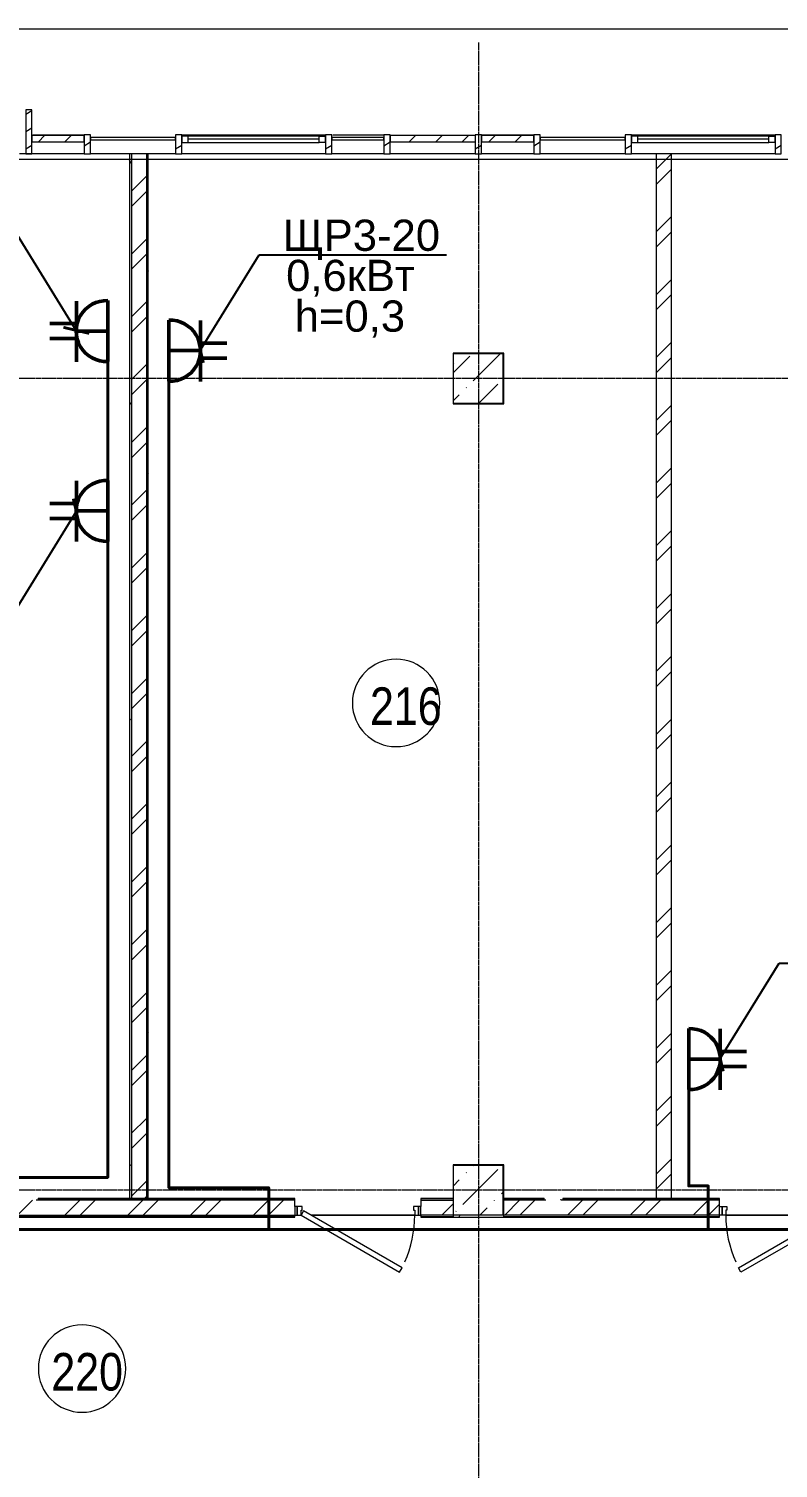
# Model space of a CAD drawing. Header units: metres. Extents: x 3659 to 143627, y -64119 to 51337.
# Drawn here: x 80463 to 86463, y -49511 to -37986 of the extents above; entities that cross this region are included whole.
import ezdxf

# ---------------------------------------------------------------- set-up
doc = ezdxf.new("R2010")
doc.units = ezdxf.units.M
doc.linetypes.add('ADSK_Линия сетки', pattern=[21, 12, -3, 3, -3])
for name, color, linetype, lineweight in [('A-AREA-IDEN', 7, 'Continuous', 9), ('A-DETL-MBND', 7, 'Continuous', 5), ('A-DOOR', 7, 'Continuous', 5), ('A-DOOR-FRAM', 7, 'Continuous', 13), ('A-FLOR', 7, 'Continuous', 5), ('A-GLAZ', 7, 'Continuous', 5), ('A-GLAZ-CURT', 7, 'Continuous', 5), ('A-GLAZ-CWMG', 7, 'Continuous', 5), ('A-WALL', 7, 'Continuous', 5), ('A-WALL-PATT', 7, 'Continuous', 18), ('S-COLS', 7, 'Continuous', 5), ('S-GRID', 7, 'Continuous', 9), ('Эл-свет раб.', 5, 'Continuous', 50), ('ЭЛ.сети', 5, 'Continuous', 100), ('ЭОМ', 7, 'Continuous', 40)]:
    doc.layers.add(name, color=color, linetype=linetype, lineweight=lineweight)
doc.styles.add('GOST Common_I_1', font='ARIALN.TTF', dxfattribs={"height": 300})
doc.styles.add('STYLE1', font='arial.ttf', dxfattribs={"height": 250})
doc.styles.add('ГОСТ 2.304', font='CS_Gost2304.shx', dxfattribs={"width": 0.85})
doc.dimstyles.new('СПДС', dxfattribs={"dimscale": 100, "dimtxt": 2.5, "dimasz": 2.5, "dimexe": 1.25, "dimexo": 0.625, "dimtad": 1, "dimdec": 0, "dimrnd": 0.001, "dimtxsty": 'ГОСТ 2.304', "dimblk": 'OBLIQUE', "dimcen": 2.5, "dimdle": 2, "dimadec": 0, "dimazin": 2, "dimtfac": 0.75, "dimtdec": 0, "dimtmove": 1, "dimatfit": 3, "dimfxl": 1, "dimtolj": 1, "dimarcsym": 1})
pattern_1 = [(45, (0, 0), (84.19025, 308.69666), [396.875, -79.375, 3.353, -76.022])]
pattern_2 = [(45, (0, 0), (-251.4472, 251.4472), []), (45, (0, 381), (-251.4472, 251.4472), [])]
pattern_3 = [(45, (881.97, 0), (-251.4472, 251.4472), []), (45, (881.97, 381), (-251.4472, 251.4472), [])]
pattern_4 = [(0, (0, 0), (812.8, 203.2), [33.528, -576.072, 33.528, -576.072, -3251.2]), (0, (0, 0), (812.8, 203.2), [-1219.2, 33.528, -1185.672, 33.528, -576.072, -1422.4]), (0, (0, 0), (812.8, 203.2), [-3048, 33.528, -372.872, 33.528, -982.472]), (120, (304.8, 101.6), (-582.37636, 602.30545), [33.528, -576.072, 33.528, -576.072, -3251.2]), (120, (304.8, 101.6), (-582.37636, 602.30545), [-1219.2, 33.528, -1185.672, 33.528, -576.072, -1422.4]), (120, (304.8, 101.6), (-582.37636, 602.30545), [-3048, 33.528, -372.872, 33.528, -982.472]), (240, (406.4, 508), (-230.42364, -805.50545), [33.528, -576.072, 33.528, -576.072, -3251.2]), (240, (406.4, 508), (-230.42364, -805.50545), [-1219.2, 33.528, -1185.672, 33.528, -576.072, -1422.4]), (240, (406.4, 508), (-230.42364, -805.50545), [-3048, 33.528, -372.872, 33.528, -982.472])]
pattern_5 = [(0, (881.97, 0), (812.8, 203.2), [33.528, -576.072, 33.528, -576.072, -3251.2]), (0, (881.97, 0), (812.8, 203.2), [-1219.2, 33.528, -1185.672, 33.528, -576.072, -1422.4]), (0, (881.97, 0), (812.8, 203.2), [-3048, 33.528, -372.872, 33.528, -982.472]), (120, (1186.77, 101.6), (-582.37636, 602.30545), [33.528, -576.072, 33.528, -576.072, -3251.2]), (120, (1186.77, 101.6), (-582.37636, 602.30545), [-1219.2, 33.528, -1185.672, 33.528, -576.072, -1422.4]), (120, (1186.77, 101.6), (-582.37636, 602.30545), [-3048, 33.528, -372.872, 33.528, -982.472]), (240, (1288.37, 508), (-230.42364, -805.50545), [33.528, -576.072, 33.528, -576.072, -3251.2]), (240, (1288.37, 508), (-230.42364, -805.50545), [-1219.2, 33.528, -1185.672, 33.528, -576.072, -1422.4]), (240, (1288.37, 508), (-230.42364, -805.50545), [-3048, 33.528, -372.872, 33.528, -982.472])]
pattern_6 = [(45, (0, 0), (-106.06602, 106.06602), [])]
pattern_7 = [(30, (0, 0), (-60, 103.92305), [])]

# ---------------------------------------------------------------- blocks, each defined once
blk = doc.blocks.new('КДП АПК - КР_rvt-1-2 этаж')
at = {"layer": 'S-COLS', "lineweight": 20}
h = blk.add_hatch(dxfattribs=at)
h.set_pattern_fill('FP_137', color=256, style=0, pattern_type=2)
h.set_pattern_definition(pattern_1)
h.paths.add_polyline_path([(83863, -40346), (84263, -40346), (84263, -39946), (83863, -39946)], flags=0)
h = blk.add_hatch(dxfattribs=at)
h.set_pattern_fill('FP_137', color=256, style=0, pattern_type=2)
h.set_pattern_definition(pattern_1)
h.paths.add_polyline_path([(83863, -46846), (84263, -46846), (84263, -46446), (83863, -46446)], flags=0)
at = {"layer": 'A-FLOR', "lineweight": 20}
blk.add_line((87496, -38396), (67912, -38396), dxfattribs=at)
at = {"layer": 'S-COLS', "lineweight": 20}
for p, q in [((84263, -39946), (83863, -39946)), ((83863, -39946), (83863, -40346)), ((84263, -40346), (84263, -39946)), ((83863, -40346), (84263, -40346)), ((84263, -46446), (83863, -46446)), ((83863, -46446), (83863, -46846)), ((84263, -46846), (84263, -46446)), ((83863, -46846), (84263, -46846))]:
    blk.add_line(p, q, dxfattribs=at)
blk = doc.blocks.new('AC_Дверь_Однопольная_ДеревяннаяВнутренняя_ГОСТ6629-88 - ДГ 21-10-1263266-2 этаж')
at = {"layer": 'A-DOOR', "lineweight": 13}
for p, q in [((-455, 60), (333, 515)), ((353, 480), (-435, 25)), ((333, 515), (353, 480)), ((-435, 25), (-455, 60))]:
    blk.add_line(p, q, dxfattribs=at)
at = {"layer": 'A-DOOR', "lineweight": 18}
for p, q in [((-505, 60), (-485, 60)), ((-505, -10), (-505, 60)), ((-485, 60), (-485, -10)), ((485, 60), (505, 60)), ((485, -10), (485, 60)), ((505, 60), (505, -10)), ((-485, -10), (-505, -10)), ((505, -10), (485, -10))]:
    blk.add_line(p, q, dxfattribs=at)
at = {"layer": 'A-DOOR'}
blk.add_arc((-455, 60), 910, 0, 24.2635, dxfattribs=at)
at = {"layer": 'A-DOOR-FRAM'}
for p, q in [((-485, 60), (-455, 60)), ((-485, -10), (-485, 60)), ((-455, 60), (-455, 20)), ((-455, 20), (-445, 20)), ((-445, 20), (-445, -10)), ((445, 20), (455, 20)), ((445, -10), (445, 20)), ((455, 60), (485, 60)), ((455, 20), (455, 60)), ((485, 60), (485, -10)), ((-445, -10), (-485, -10)), ((485, -10), (445, -10))]:
    blk.add_line(p, q, dxfattribs=at)
blk = doc.blocks.new('AC_Дверь_Однопольная_ДеревяннаяВнутренняя_ГОСТ6629-88 - ДГ 21-10Л-1292866-2 этаж')
at = {"layer": 'A-DOOR', "lineweight": 13}
for p, q in [((-333, 515), (-353, 480)), ((-353, 480), (435, 25)), ((455, 60), (-333, 515)), ((435, 25), (455, 60))]:
    blk.add_line(p, q, dxfattribs=at)
at = {"layer": 'A-DOOR', "lineweight": 18}
for p, q in [((-485, 60), (-505, 60)), ((-505, 60), (-505, -10)), ((-485, -10), (-485, 60)), ((505, 60), (485, 60)), ((485, 60), (485, -10)), ((505, -10), (505, 60)), ((-505, -10), (-485, -10)), ((485, -10), (505, -10))]:
    blk.add_line(p, q, dxfattribs=at)
at = {"layer": 'A-DOOR'}
blk.add_arc((455, 60), 910, 155.7365, 180, dxfattribs=at)
at = {"layer": 'A-DOOR-FRAM'}
for p, q in [((-455, 60), (-485, 60)), ((-485, 60), (-485, -10)), ((-455, 20), (-455, 60)), ((-445, 20), (-455, 20)), ((-445, -10), (-445, 20)), ((455, 20), (445, 20)), ((445, 20), (445, -10)), ((485, 60), (455, 60)), ((455, 60), (455, 20)), ((485, -10), (485, 60)), ((-485, -10), (-445, -10)), ((445, -10), (485, -10))]:
    blk.add_line(p, q, dxfattribs=at)
blk = doc.blocks.new('Системная панель - С остеклением-1637036-2 этаж')
at = {"layer": 'A-GLAZ-CURT', "lineweight": 13}
for p, q in [((72038, -38856), (71357, -38856)), ((71357, -38856), (71357, -38876)), ((71357, -38876), (72038, -38876)), ((72038, -38876), (72038, -38856))]:
    blk.add_line(p, q, dxfattribs=at)
blk = doc.blocks.new('Системная панель - Сплошная-1637073-2 этаж')
at = {"layer": 'A-GLAZ-CURT'}
h = blk.add_hatch(dxfattribs=at)
h.set_pattern_fill('FP_30', color=256, style=0, pattern_type=2)
h.set_pattern_definition(pattern_6)
h.paths.add_polyline_path([(83357, -38891), (84038, -38891), (84038, -38841), (83357, -38841)], flags=0)
at = {"layer": 'A-GLAZ-CURT', "lineweight": 13}
for p, q in [((84038, -38841), (83357, -38841)), ((83357, -38841), (83357, -38891)), ((84038, -38891), (84038, -38841)), ((83357, -38891), (84038, -38891))]:
    blk.add_line(p, q, dxfattribs=at)
blk = doc.blocks.new('M_Тент витража777 - M_Тент витража одинарное справо-2658546-2 этаж')
at = {"layer": 'A-GLAZ', "lineweight": 13}
for p, q in [((-575, -20), (-575, 30)), ((-575, 30), (-525, 30)), ((-575, 30), (-575, -20)), ((-525, 30), (-525, -20)), ((-525, 4.6), (525, 4.6)), ((525, 30), (525, -20)), ((575, 30), (525, 30)), ((575, -20), (575, 30)), ((575, -20), (575, 30)), ((-525, -20), (-575, -20)), ((525, -20), (575, -20))]:
    blk.add_line(p, q, dxfattribs=at)
at = {"layer": 'A-GLAZ'}
for p, q in [((525, 30), (-525, 30)), ((-525, -20), (525, -20))]:
    blk.add_line(p, q, dxfattribs=at)
blk = doc.blocks.new('Прямоугольный импост - 50 x 450мм-V102-2 этаж')
at = {"layer": 'A-GLAZ-CWMG'}
h = blk.add_hatch(dxfattribs=at)
h.set_pattern_fill('FP_123', color=256, style=0, pattern_type=2)
h.set_pattern_definition([(150, (80462.65, 38865.64), (-60, -103.92305), [])])
h.paths.add_polyline_path([(25, -120), (-25, -120), (-25, 230), (25, 230)], flags=0)
at = {"layer": 'A-GLAZ-CWMG', "lineweight": 18}
for p, q in [((-25, 230), (25, 230)), ((-25, -120), (-25, 230)), ((25, 230), (25, -120)), ((25, -120), (-25, -120))]:
    blk.add_line(p, q, dxfattribs=at)
blk = doc.blocks.new('Прямоугольный импост - 50 x 150мм-V103-2 этаж')
at = {"layer": 'A-GLAZ-CWMG'}
h = blk.add_hatch(dxfattribs=at)
h.set_pattern_fill('FP_124', color=256, style=0, pattern_type=2)
h.set_pattern_definition([(150, (81662.65, 38865.64), (-60, -103.92305), [])])
h.paths.add_polyline_path([(25, -120), (-25, -120), (-25, 30), (25, 30)], flags=0)
at = {"layer": 'A-GLAZ-CWMG', "lineweight": 18}
for p, q in [((-25, 30), (25, 30)), ((-25, -120), (-25, 30)), ((25, 30), (25, -120)), ((25, -120), (-25, -120))]:
    blk.add_line(p, q, dxfattribs=at)
blk = doc.blocks.new('Прямоугольный импост - 50 x 150мм-V104-2 этаж')
at = {"layer": 'A-GLAZ-CWMG'}
h = blk.add_hatch(dxfattribs=at)
h.set_pattern_fill('FP_125', color=256, style=0, pattern_type=2)
h.set_pattern_definition([(150, (82862.65, 38865.64), (-60, -103.92305), [])])
h.paths.add_polyline_path([(25, -120), (-25, -120), (-25, 30), (25, 30)], flags=0)
at = {"layer": 'A-GLAZ-CWMG', "lineweight": 18}
for p, q in [((-25, 30), (25, 30)), ((-25, -120), (-25, 30)), ((25, 30), (25, -120)), ((25, -120), (-25, -120))]:
    blk.add_line(p, q, dxfattribs=at)
blk = doc.blocks.new('Прямоугольный импост - 50 x 150мм-V105-2 этаж')
at = {"layer": 'A-GLAZ-CWMG'}
h = blk.add_hatch(dxfattribs=at)
h.set_pattern_fill('FP_126', color=256, style=0, pattern_type=2)
h.set_pattern_definition([(150, (84062.65, 38865.64), (-60, -103.92305), [])])
h.paths.add_polyline_path([(25, -120), (-25, -120), (-25, 30), (25, 30)], flags=0)
at = {"layer": 'A-GLAZ-CWMG', "lineweight": 18}
for p, q in [((-25, 30), (25, 30)), ((-25, -120), (-25, 30)), ((25, 30), (25, -120)), ((25, -120), (-25, -120))]:
    blk.add_line(p, q, dxfattribs=at)
blk = doc.blocks.new('Прямоугольный импост - 50 x 150мм-V106-2 этаж')
at = {"layer": 'A-GLAZ-CWMG'}
h = blk.add_hatch(dxfattribs=at)
h.set_pattern_fill('FP_127', color=256, style=0, pattern_type=2)
h.set_pattern_definition([(150, (85262.65, 38865.64), (-60, -103.92305), [])])
h.paths.add_polyline_path([(25, -120), (-25, -120), (-25, 30), (25, 30)], flags=0)
at = {"layer": 'A-GLAZ-CWMG', "lineweight": 18}
for p, q in [((-25, 30), (25, 30)), ((-25, -120), (-25, 30)), ((25, 30), (25, -120)), ((25, -120), (-25, -120))]:
    blk.add_line(p, q, dxfattribs=at)
blk = doc.blocks.new('Прямоугольный импост - 50 x 150мм-V107-2 этаж')
at = {"layer": 'A-GLAZ-CWMG'}
h = blk.add_hatch(dxfattribs=at)
h.set_pattern_fill('FP_128', color=256, style=0, pattern_type=2)
h.set_pattern_definition([(150, (86462.65, 38865.64), (-60, -103.92305), [])])
h.paths.add_polyline_path([(25, -120), (-25, -120), (-25, 30), (25, 30)], flags=0)
at = {"layer": 'A-GLAZ-CWMG', "lineweight": 18}
for p, q in [((-25, 30), (25, 30)), ((-25, -120), (-25, 30)), ((25, 30), (25, -120)), ((25, -120), (-25, -120))]:
    blk.add_line(p, q, dxfattribs=at)
blk = doc.blocks.new('Прямоугольный импост - 50 x 150мм-V108-2 этаж')
at = {"layer": 'A-DETL-MBND'}
for p, q in [((74488, -38836), (75638, -38836)), ((75638, -38986), (74488, -38986))]:
    blk.add_line(p, q, dxfattribs=at)
blk = doc.blocks.new('Системная панель - Сплошная-V122-2 этаж')
at = {"layer": 'A-GLAZ-CURT'}
h = blk.add_hatch(dxfattribs=at)
h.set_pattern_fill('FP_30', color=256, style=0, pattern_type=2)
h.set_pattern_definition(pattern_6)
h.paths.add_polyline_path([(80905, -38891), (80905, -38841), (80488, -38841), (80488, -38891)], flags=0)
at = {"layer": 'A-GLAZ-CURT', "lineweight": 13}
for p, q in [((80905, -38841), (80488, -38841)), ((80488, -38841), (80488, -38891)), ((80905, -38891), (80905, -38841)), ((80488, -38891), (80905, -38891))]:
    blk.add_line(p, q, dxfattribs=at)
blk = doc.blocks.new('Системная панель - С остеклением-1637074-2 этаж')
at = {"layer": 'A-GLAZ-CURT', "lineweight": 13}
for p, q in [((71305, -38856), (70888, -38856)), ((70888, -38856), (70888, -38876)), ((70888, -38876), (71305, -38876)), ((71305, -38876), (71305, -38856))]:
    blk.add_line(p, q, dxfattribs=at)
blk = doc.blocks.new('Системная панель - Сплошная-V123-2 этаж')
at = {"layer": 'A-GLAZ-CURT'}
h = blk.add_hatch(dxfattribs=at)
h.set_pattern_fill('FP_27', color=256, style=0, pattern_type=2)
h.set_pattern_definition(pattern_6)
h.paths.add_polyline_path([(84088, -38891), (84505, -38891), (84505, -38841), (84088, -38841)], flags=0)
at = {"layer": 'A-GLAZ-CURT', "lineweight": 13}
for p, q in [((84505, -38841), (84088, -38841)), ((84088, -38841), (84088, -38891)), ((84505, -38891), (84505, -38841)), ((84088, -38891), (84505, -38891))]:
    blk.add_line(p, q, dxfattribs=at)
blk = doc.blocks.new('двойная розетка штепсельная с заземляющим контактом скрытой установки IP20')
at = {"layer": 'Эл-свет раб.', "ltscale": 0.3}
for p, q in [((242831, -163233), (242831, -163444)), ((242951, -163233), (242951, -163444)), ((243132, -163444), (242645, -163444)), ((242891, -163696), (242891, -163444)), ((243135, -163696), (242647, -163696))]:
    blk.add_line(p, q, dxfattribs=at)
at = {"layer": 'Эл-свет раб.', "ltscale": 0.3, "extrusion": (0, 0, -1)}
blk.add_ellipse((242891, -163688), major_axis=(-173, 173), ratio=1, start_param=5.464002, end_param=8.673165, dxfattribs=at)
blk = doc.blocks.new('_Oblique')
at = {"color": 0, "linetype": 'ByBlock', "lineweight": -2}
blk.add_line((-0.5, -0.5), (0.5, 0.5), dxfattribs=at)
blk = doc.blocks.new('ПСС_Марка_помещения - Имя_2_5мм-224473-2 этаж')
at = {"layer": 'A-AREA-IDEN'}
for start, end in [(360, 180), (180, 360)]:
    blk.add_arc((-0.07, 0.04), 3.5, start, end, dxfattribs=at)

msp = doc.modelspace()

# ---------------------------------------------------------------- hatches: boundary and pattern name
at = {"layer": 'A-GLAZ-CWMG'}
h = msp.add_hatch(dxfattribs=at)
h.set_pattern_fill('FP_31', color=256, style=0, pattern_type=2)
h.set_pattern_definition(pattern_7)
h.paths.add_polyline_path([(80905.017, -38985.6677), (80957.1109, -38985.6677), (80957.1109, -38835.6677), (80905.017, -38835.6677)], flags=0)
h = msp.add_hatch(dxfattribs=at)
h.set_pattern_fill('FP_31', color=256, style=0, pattern_type=2)
h.set_pattern_definition(pattern_7)
h.paths.add_polyline_path([(83305.017, -38985.6677), (83357.1109, -38985.6677), (83357.1109, -38835.6677), (83305.017, -38835.6677)], flags=0)
h = msp.add_hatch(dxfattribs=at)
h.set_pattern_fill('FP_31', color=256, style=0, pattern_type=2)
h.set_pattern_definition(pattern_7)
h.paths.add_polyline_path([(84552.3072, -38985.6677), (84557.1109, -38985.6677), (84557.1109, -38835.6677), (84505.017, -38835.6677), (84505.017, -38985.6677)], flags=0)
at = {"layer": 'A-WALL-PATT', "lineweight": 5}
h = msp.add_hatch(dxfattribs=at)
h.set_pattern_fill('FP_40', color=256, style=0, pattern_type=2)
h.set_pattern_definition(pattern_5)
h.paths.add_polyline_path([(81269.623, -47353.6443), (81272.623, -47353.6443), (81272.623, -38985.6677), (81269.623, -38985.6677), (81269.623, -47350.6443)], flags=0)
h = msp.add_hatch(dxfattribs=at)
h.set_pattern_fill('FP_40', color=256, style=0, pattern_type=2)
h.set_pattern_definition(pattern_5)
h.paths.add_polyline_path([(81272.623, -47365.6443), (81284.623, -47365.6443), (81284.623, -38985.6677), (81272.623, -38985.6677), (81272.623, -47353.6443)], flags=0)
h = msp.add_hatch(dxfattribs=at)
h.set_pattern_fill('FP_1', color=256, style=0, pattern_type=2)
h.set_pattern_definition(pattern_3)
h.paths.add_polyline_path([(81315.4511, -47365.6443), (81404.623, -47365.6443), (81404.623, -38985.6677), (81284.623, -38985.6677), (81284.623, -47365.6443)], flags=0)
h = msp.add_hatch(dxfattribs=at)
h.set_pattern_fill('FP_40', color=256, style=0, pattern_type=2)
h.set_pattern_definition(pattern_5)
h.paths.add_polyline_path([(81419.623, -47350.6443), (81419.623, -38985.6677), (81416.623, -38985.6677), (81416.623, -47350.6443)], flags=0)
h = msp.add_hatch(dxfattribs=at)
h.set_pattern_fill('FP_1', color=256, style=0, pattern_type=2)
h.set_pattern_definition(pattern_3)
h.paths.add_polyline_path([(85484.623, -47365.6443), (85604.623, -47365.6443), (85604.623, -38985.6677), (85484.623, -38985.6677), (85484.623, -46236.7998)], flags=0)
h = msp.add_hatch(dxfattribs=at)
h.set_pattern_fill('FP_40', color=256, style=0, pattern_type=2)
h.set_pattern_definition(pattern_4)
h.paths.add_polyline_path([(83862.6532, -40988.6443), (83862.6532, -40585.6443), (83859.6532, -40585.6443), (83859.6532, -40988.6443)], flags=0)
h = msp.add_hatch(dxfattribs=at)
h.set_pattern_fill('FP_1', color=256, style=0, pattern_type=2)
h.set_pattern_definition(pattern_2)
h.paths.add_polyline_path([(83862.6532, -47485.6443), (83862.6532, -47365.6443), (83602.6532, -47365.6443), (83602.6532, -47485.6443)], flags=0)
h.paths.add_polyline_path([(82592.6532, -47485.6443), (82592.6532, -47365.6443), (79532.6532, -47365.6443), (79532.6532, -47485.6443), (82492.8943, -47485.6443)], flags=0)
h.paths.add_polyline_path([(78374.0683, -47485.6443), (78522.6532, -47485.6443), (78522.6532, -47365.6443), (78262.6532, -47365.6443), (78262.6532, -47485.6443)], flags=0)
h = msp.add_hatch(dxfattribs=at)
h.set_pattern_fill('FP_1', color=256, style=0, pattern_type=2)
h.set_pattern_definition(pattern_2)
h.paths.add_polyline_path([(85582.0137, -47485.6443), (85992.6532, -47485.6443), (85992.6532, -47365.6443), (84262.6532, -47365.6443), (84262.6532, -47485.6443), (84552.3072, -47485.6443)], flags=0)
h.paths.add_polyline_path([(87262.6532, -47485.6443), (87262.6532, -47365.6443), (87002.6532, -47365.6443), (87002.6532, -47485.6443)], flags=0)
h = msp.add_hatch(dxfattribs=at)
h.set_pattern_fill('FP_40', color=256, style=0, pattern_type=2)
h.set_pattern_definition(pattern_4)
h.paths.add_polyline_path([(87262.6532, -47365.6443), (87262.6532, -47353.6443), (87002.6532, -47353.6443), (87002.6532, -47365.6443), (87259.6532, -47365.6443)], flags=0)
h.paths.add_polyline_path([(85582.0137, -47365.6443), (85992.6532, -47365.6443), (85992.6532, -47353.6443), (84722.6532, -47353.6443), (84722.6532, -47365.6443)], flags=0)
h = msp.add_hatch(dxfattribs=at)
h.set_pattern_fill('FP_40', color=256, style=0, pattern_type=2)
h.set_pattern_definition(pattern_4)
h.paths.add_polyline_path([(83862.6663, -47497.6443), (83862.6663, -47485.6443), (83602.6532, -47485.6443), (83602.6532, -47497.6443)], flags=0)
h.paths.add_polyline_path([(82592.6532, -47497.6443), (82592.6532, -47485.6443), (79532.6532, -47485.6443), (79532.6532, -47497.6443), (82492.8943, -47497.6443)], flags=0)
h.paths.add_polyline_path([(78522.6532, -47497.6443), (78522.6532, -47485.6443), (78262.6663, -47485.6443), (78262.6663, -47497.6443), (78374.0683, -47497.6443)], flags=0)
h = msp.add_hatch(dxfattribs=at)
h.set_pattern_fill('FP_40', color=256, style=0, pattern_type=2)
h.set_pattern_definition(pattern_4)
h.paths.add_polyline_path([(83862.6663, -47500.6443), (83862.6663, -47497.6443), (83602.6532, -47497.6443), (83602.6532, -47500.6443)], flags=0)
h.paths.add_polyline_path([(79532.6532, -47500.6443), (82592.6532, -47500.6443), (82592.6532, -47497.6443), (79532.6532, -47497.6443)], flags=0)
h.paths.add_polyline_path([(78374.0683, -47500.6443), (78522.6532, -47500.6443), (78522.6532, -47497.6443), (78262.6663, -47497.6443), (78262.6663, -47500.6443)], flags=0)
h = msp.add_hatch(dxfattribs=at)
h.set_pattern_fill('FP_40', color=256, style=0, pattern_type=2)
h.set_pattern_definition(pattern_4)
h.paths.add_polyline_path([(84037.454, -47500.6443), (84262.6663, -47500.6443), (84262.6663, -47485.6443), (83862.6663, -47485.6443), (83862.6663, -47500.6443)], flags=0)

# ---------------------------------------------------------------- linework, layer by layer
at = {"layer": 'A-DETL-MBND'}
msp.add_line((67840.3603, -37985.6443), (87495.5434, -37985.6443), dxfattribs=at)
at = {"layer": 'A-FLOR', "lineweight": 18}
for p, q in [((80612.5966, -38985.6677), (80537.6532, -38985.6677)), ((81637.6532, -38985.6677), (80957.1109, -38985.6677)), ((83012.5966, -38985.6677), (82887.6532, -38985.6677)), ((84037.6532, -38985.6677), (83357.1109, -38985.6677)), ((84212.5966, -38985.6677), (84087.6532, -38985.6677)), ((84602.6532, -38985.6677), (84557.1109, -38985.6677)), ((85237.6532, -38985.6677), (84722.6532, -38985.6677)), ((82722.6532, -47485.6443), (83552.6532, -47485.6443)), ((83552.6532, -47485.6443), (82722.6532, -47485.6443)), ((86042.6532, -47485.6443), (86872.6532, -47485.6443)), ((86872.6532, -47485.6443), (86042.6532, -47485.6443))]:
    msp.add_line(p, q, dxfattribs=at)
at = {"layer": 'A-GLAZ-CWMG'}
for p, q in [((80495.6284, -38835.6677), (80905.017, -38835.6677)), ((82895.6284, -38835.6677), (83305.017, -38835.6677)), ((84087.6532, -38835.6677), (84505.017, -38835.6677)), ((80905.017, -38985.6677), (80612.5966, -38985.6677)), ((83305.017, -38985.6677), (83012.5966, -38985.6677)), ((84505.017, -38985.6677), (84212.5966, -38985.6677))]:
    msp.add_line(p, q, dxfattribs=at)
at = {"layer": 'A-GLAZ-CWMG', "lineweight": 18}
for p, q in [((80957.1109, -38835.6677), (80905.017, -38835.6677)), ((80905.017, -38835.6677), (80905.017, -38985.6677)), ((80957.1109, -38985.6677), (80957.1109, -38835.6677)), ((83357.1109, -38835.6677), (83305.017, -38835.6677)), ((83305.017, -38835.6677), (83305.017, -38985.6677)), ((83357.1109, -38985.6677), (83357.1109, -38835.6677)), ((84557.1109, -38835.6677), (84505.017, -38835.6677)), ((84505.017, -38835.6677), (84505.017, -38985.6677)), ((84557.1109, -38985.6677), (84557.1109, -38835.6677)), ((80905.017, -38985.6677), (80957.1109, -38985.6677)), ((83305.017, -38985.6677), (83357.1109, -38985.6677)), ((84505.017, -38985.6677), (84557.1109, -38985.6677))]:
    msp.add_line(p, q, dxfattribs=at)
at = {"layer": 'A-WALL', "lineweight": 18}
for p, q in [((80537.6532, -38985.6677), (80387.6532, -38985.6677)), ((81269.623, -38985.6677), (81269.623, -47350.6443)), ((81419.623, -47350.6443), (81419.623, -38985.6677)), ((84722.6532, -38985.6677), (84602.6532, -38985.6677)), ((84265.6532, -40582.6443), (83859.6532, -40582.6443)), ((83859.6532, -40582.6443), (83859.6532, -40988.6443)), ((83862.6532, -40585.6443), (84262.6532, -40585.6443)), ((83862.6532, -40985.6443), (83862.6532, -40585.6443)), ((84262.6532, -40585.6443), (84262.6532, -40985.6443)), ((84265.6532, -40988.6443), (84265.6532, -40582.6443)), ((83859.6532, -40988.6443), (84265.6532, -40988.6443)), ((84262.6532, -40985.6443), (83862.6532, -40985.6443)), ((83859.6532, -47082.6443), (83859.6532, -47350.6443)), ((84265.6532, -47082.6443), (83859.6532, -47082.6443)), ((83862.6532, -47365.6443), (83862.6532, -47085.6443)), ((83862.6532, -47085.6443), (84262.6532, -47085.6443)), ((84262.6532, -47085.6443), (84262.6532, -47485.6443)), ((84265.6532, -47350.6443), (84265.6532, -47082.6443)), ((82592.6532, -47350.6443), (80537.6532, -47350.6443)), ((82592.6532, -47415.6443), (82592.6532, -47350.6443)), ((83602.6532, -47350.6443), (83602.6532, -47415.6443)), ((83859.6532, -47350.6443), (83602.6532, -47350.6443)), ((83862.6532, -47485.6443), (83862.6532, -47365.6443)), ((84587.6532, -47350.6443), (84265.6532, -47350.6443)), ((85992.6532, -47350.6443), (84737.6532, -47350.6443)), ((85992.6532, -47415.6443), (85992.6532, -47350.6443)), ((79532.6532, -47500.6443), (82592.6532, -47500.6443)), ((82592.6532, -47500.6443), (82592.6532, -47485.6443)), ((83602.6532, -47485.6443), (83602.6532, -47500.6443)), ((83602.6532, -47500.6443), (85992.6532, -47500.6443)), ((83862.6663, -47500.6443), (83862.6663, -47485.6443)), ((84262.6663, -47485.6443), (83862.6663, -47485.6443)), ((85992.6532, -47500.6443), (85992.6532, -47485.6443))]:
    msp.add_line(p, q, dxfattribs=at)
at = {"layer": 'A-WALL'}
for p, q in [((81272.623, -47353.6443), (81272.623, -38985.6677)), ((81284.623, -38985.6677), (81284.623, -47365.6443)), ((81404.623, -38985.6677), (81404.623, -47365.6443)), ((81416.623, -47353.6443), (81416.623, -38985.6677)), ((85484.623, -38985.6677), (85484.623, -47365.6443)), ((85604.623, -38985.6677), (85604.623, -47365.6443)), ((82592.6532, -47365.6443), (80522.6532, -47365.6443)), ((82592.6532, -47353.6443), (80534.6532, -47353.6443)), ((83862.6532, -47353.6443), (83602.6532, -47353.6443)), ((83602.6532, -47365.6443), (83862.6532, -47365.6443)), ((84590.6532, -47353.6443), (84262.6532, -47353.6443)), ((84602.6532, -47365.6443), (84262.6532, -47365.6443)), ((85992.6532, -47365.6443), (84722.6532, -47365.6443)), ((84734.6532, -47353.6443), (85992.6532, -47353.6443)), ((79532.6532, -47485.6443), (82592.6532, -47485.6443)), ((82592.6532, -47497.6443), (79532.6532, -47497.6443)), ((83862.6663, -47485.6443), (83602.6532, -47485.6443)), ((83862.6663, -47497.6443), (83602.6532, -47497.6443)), ((85992.6532, -47485.6443), (84262.6663, -47485.6443)), ((84262.6663, -47485.6443), (84262.6663, -47497.6443)), ((85992.6532, -47497.6443), (84262.6663, -47497.6443))]:
    msp.add_line(p, q, dxfattribs=at)
at = {"layer": 'S-GRID', "linetype": 'ADSK_Линия сетки'}
for p, q in [((84062.6532, -38095.4453), (84062.6532, -63301.3643)), ((95007.6236, -40785.6443), (31950.4397, -40785.6443)), ((95007.6236, -47285.6443), (30597.8704, -47285.6443))]:
    msp.add_line(p, q, dxfattribs=at)
at = {"layer": 'ЭЛ.сети', "color": 0, "lineweight": 40}
for points in [[(78622.6532, -47182.8895), (81095.1088, -47182.8895), (81095.1088, -45164.1443), (81095.1088, -40406.3616)], [(78622.6532, -47600.6443), (83639.3717, -47600.6443), (82384.0167, -47600.6443), (82384.0167, -47265.6443), (81584.3717, -47265.6443), (81584.3717, -45164.1443), (81584.3717, -40562.7794)], [(82692.6532, -47600.6443), (85902.9853, -47600.6443), (85902.9853, -47250.6443), (85746.5055, -47250.6443), (85746.5055, -46235.2683), (85746.5055, -46235.2683)], [(85902.9853, -47600.6443), (89293.9056, -47600.6443)]]:
    msp.add_lwpolyline(points, dxfattribs=at)

# ---------------------------------------------------------------- block references
at = {"lineweight": 5}
msp.add_blockref('КДП АПК - КР_rvt-1-2 этаж', (-3, -637), dxfattribs=at)
at = {"layer": 'A-AREA-IDEN', "color": 18, "true_color": 0x000000, "xscale": 99.99999999999993, "yscale": 99.99999999999993, "zscale": 99.99999999999993}
for p in [(83410.5701, -43387.4698), (80896.1595, -48717.3755)]:
    msp.add_blockref('ПСС_Марка_помещения - Имя_2_5мм-224473-2 этаж', p, dxfattribs=at)
at = {"layer": 'A-DOOR', "rotation": 180}
msp.add_blockref('AC_Дверь_Однопольная_ДеревяннаяВнутренняя_ГОСТ6629-88 - ДГ 21-10Л-1292866-2 этаж', (83097.6532, -47425.6443), dxfattribs=at)
at = {"layer": 'A-DOOR', "color": 8, "true_color": 0x7f7f7f, "rotation": 180}
msp.add_blockref('AC_Дверь_Однопольная_ДеревяннаяВнутренняя_ГОСТ6629-88 - ДГ 21-10-1263266-2 этаж', (86497.6532, -47425.6443), dxfattribs=at)
at = {"layer": 'A-GLAZ', "rotation": 180}
for p in [(82262.6532, -38865.6443), (85862.6532, -38865.6443)]:
    msp.add_blockref('M_Тент витража777 - M_Тент витража одинарное справо-2658546-2 этаж', p, dxfattribs=at)
at = {"layer": 'A-GLAZ-CURT'}
for name, p in [('Системная панель - Сплошная-V122-2 этаж', (0, 0)), ('Системная панель - Сплошная-1637073-2 этаж', (0, 0)), ('Системная панель - Сплошная-V123-2 этаж', (0, 0)), ('Системная панель - С остеклением-1637036-2 этаж', (9600, 0)), ('Системная панель - С остеклением-1637074-2 этаж', (12000, 0)), ('Системная панель - С остеклением-1637036-2 этаж', (13200, 0))]:
    msp.add_blockref(name, p, dxfattribs=at)
at = {"layer": 'A-GLAZ-CWMG', "extrusion": (0, 0, -1)}
for name, p in [('Прямоугольный импост - 50 x 450мм-V102-2 этаж', (-80462.6532, -38865.6443)), ('Прямоугольный импост - 50 x 150мм-V103-2 этаж', (-81662.6532, -38865.6443)), ('Прямоугольный импост - 50 x 150мм-V104-2 этаж', (-82862.6532, -38865.6443)), ('Прямоугольный импост - 50 x 150мм-V105-2 этаж', (-84062.6532, -38865.6443)), ('Прямоугольный импост - 50 x 150мм-V106-2 этаж', (-85262.6532, -38865.6443)), ('Прямоугольный импост - 50 x 150мм-V107-2 этаж', (-86462.6532, -38865.6443))]:
    msp.add_blockref(name, p, dxfattribs=at)
at = {"layer": 'A-GLAZ-CWMG'}
for p in [(7200, 0), (10800, 0)]:
    msp.add_blockref('Прямоугольный импост - 50 x 150мм-V108-2 этаж', p, dxfattribs=at)
at = {"layer": 'ЭОМ', "color": 0, "lineweight": 30, "rotation": 90.00000000000001}
for p in [(-82600.6748, -283297.4171), (-82600.6748, -284736.9262)]:
    msp.add_blockref('двойная розетка штепсельная с заземляющим контактом скрытой установки IP20', p, dxfattribs=at)
at = {"layer": 'ЭОМ', "color": 0, "lineweight": 30, "xscale": -1, "rotation": 270}
for p in [(245280.1552, -283453.835), (249442.2891, -289126.3239)]:
    msp.add_blockref('двойная розетка штепсельная с заземляющим контактом скрытой установки IP20', p, dxfattribs=at)

# ---------------------------------------------------------------- texts
at = {"layer": 'A-AREA-IDEN', "color": 18, "true_color": 0x000000, "char_height": 300, "attachment_point": 1, "style": 'GOST Common_I_1'}
for s, insert, width in [('216', (83194.4858, -43259.0098), 519.4935), ('220', (80643.2752, -48588.9155), 609.2825)]:
    msp.add_mtext(s, dxfattribs=dict(at, insert=insert, width=width))
at = {"layer": 'Эл-свет раб.', "color": 7, "style": 'STYLE1'}
for s, p in [('ЩР3-20', (82496.2682, -39763.6898)), ('0,6кВт', (82522.7978, -40085.3298)), ('h=0,3', (82591.6876, -40411.1042, -386.7801))]:
    msp.add_text(s, height=250, dxfattribs=at).set_placement(p)

# ---------------------------------------------------------------- leaders
at = {"layer": 'ЭОМ', "lineweight": 25, "ltscale": 100}
for points in [[(80842.9793, -40400.5077), (80371.7321, -39639.0051), (78871.7321, -39639.0051)], [(81836.5011, -40556.9255), (82307.7484, -39795.423), (83807.7484, -39795.423)], [(80842.9793, -41851.7245), (80371.7321, -42613.2271), (78871.7321, -42613.2271)], [(85998.6349, -46229.4145), (86469.8822, -45467.9119), (87969.8822, -45467.9119)]]:
    msp.add_leader(points, dimstyle='СПДС', override={"dimasz": 1.5, "dimtad": 0, "dimldrblk": 'ArchTick', "dimfxl": 1.25, "dimtfill": 1, "dimlwd": 25}, dxfattribs=at)

doc.saveas('drawing.dxf')
